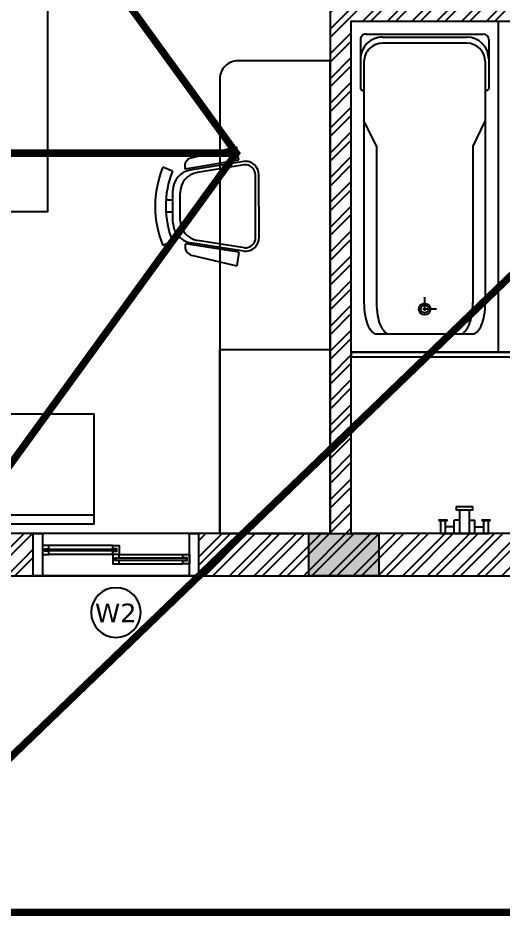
# Model space of a CAD drawing. Header units: millimetres. Extents: x -4760 to 87103, y -23275 to 20441.
# Drawn here: x 3297 to 5937, y -1850 to 3033 of the extents above; entities that cross this region are included whole.
import ezdxf
from ezdxf.enums import TextEntityAlignment as Align

# ---------------------------------------------------------------- set-up
doc = ezdxf.new("R2010")
doc.units = ezdxf.units.MM
doc.header["$LTSCALE"] = 150
doc.linetypes.add('DASHDOT', pattern=[1, 0.5, -0.25, 0, -0.25])
doc.linetypes.add('DASHED', pattern=[19.05, 12.7, -6.35])
for name, color, linetype in [('ad-Column', 3, 'Continuous'), ('ad-Column Hatch', 125, 'Continuous'), ('ad-Elevation 10', 8, 'Continuous'), ('ad-Furniture', 8, 'Continuous'), ('ad-Glass Sectionline', 140, 'Continuous'), ('ad-Text main', 7, 'Continuous'), ('ad-Text Main_Door&window Label', 7, 'Continuous'), ('ad-Toilet fixtures', 8, 'Continuous'), ('ad-Wall', 240, 'Continuous'), ('ad-Wall hatch', 8, 'Continuous')]:
    doc.layers.add(name, color=color, linetype=linetype)
doc.layers.add('ad-Primary Roof', color=5, linetype='Continuous', true_color=0x0000ff)
doc.layers.add('ad-Secondary Roof', color=6, linetype='Continuous', true_color=0xff00ff)
doc.styles.add('6 U T S R N_Typical Floor Plan$0$3BHK-E(NB)$0$grid_text', font='verdana.ttf', dxfattribs={"width": 0.9})

# ---------------------------------------------------------------- blocks, each defined once
blk = doc.blocks.new('3BHK+_A$0$ad_Shower')
for p, q in [((0, 130, 0), (-69.5, 130, 0)), ((0, 103.8, 0), (-69.5, 103.8, 0)), ((-36.4, 55.7, 0), (-36.4, 103.8, 0)), ((0, -130), (0, 130)), ((0, 55.7, 0), (-72.9, 55.7, 0)), ((-72.9, 26.2, 0), (-72.9, 55.7, 0)), ((-145.8, -45.6), (-145.8, 45.6)), ((0, 26.2, 0), (-128.2, 26.2, 0)), ((0, -26.2, 0), (-128.2, -26.2, 0)), ((-72.9, -26.2, 0), (-72.9, -56.1, 0)), ((0, -56.1, 0), (-72.9, -56.1, 0)), ((-36.4, -56.1, 0), (-36.4, -103.8, 0)), ((0, -103.8, 0), (-69.5, -103.8, 0)), ((0, -130, 0), (-69.5, -130, 0))]:
    blk.add_line(p, q)
blk.add_lwpolyline([(-69.5, 94.1), (-69.5, 139.7), (-72.9, 139.7), (-72.9, 94.1)], close=True)
at = {"elevation": 0}
blk.add_lwpolyline([(-145.8, -45.6), (-128.2, -45.6), (-128.2, 45.6), (-145.8, 45.6)], dxfattribs=at)
blk.add_lwpolyline([(-69.5, -139.7), (-69.5, -94.1), (-72.9, -94.1), (-72.9, -139.7)], close=True, dxfattribs=at)
blk = doc.blocks.new('zw$989B')
at = {"color": 0}
for p, q in [((100, 749), (370, 749)), ((380, 730), (370, 749)), ((70, 81), (70, 719)), ((220, 730), (1530, 730)), ((540, 730), (680, 662)), ((680, 662), (1530, 662)), ((1700, 138), (1700, 662)), ((87, 171), (87, 629)), ((120, 630), (120, 170)), ((680, 138), (540, 70)), ((680, 138), (1530, 138)), ((100, 51), (370, 51)), ((220, 70), (1530, 70)), ((370, 51), (380, 70))]:
    blk.add_line(p, q, dxfattribs=at)
at = {"color": 0, "linetype": 'DASHDOT'}
for p, q in [((1565, 465), (1565, 335)), ((1500, 400), (1630, 400))]:
    blk.add_line(p, q, dxfattribs=at)
at = {"color": 0}
blk.add_lwpolyline([(0, 0), (0, 800), (1800, 800), (1800, 0)], close=True, dxfattribs=at)
for radius in [31.294, 21.294]:
    blk.add_circle((1565, 400), radius, dxfattribs=at)
for centre, radius, start, end in [((100, 719), 30, 90, 180), ((207, 629), 120, 90, 180), ((220, 630), 100, 90, 180), ((1530, 305.926), 424.074, 80.592388, 90), ((1559.313, 482.846), 244.743, 68.198591, 80.592388), ((1603.673, 593.747), 125.298, 46.000099, 68.198591), ((1669.585, 662), 30.415, 0, 46.000099), ((1530, 237.926), 424.074, 80.592388, 90), ((1559.313, 414.846), 244.743, 68.198591, 80.592388), ((1603.673, 525.747), 125.298, 53.421211, 68.198591), ((1657.445, 586.304), 45.184, 19.644745, 62.452929), ((1657.445, 213.696), 45.184, 297.547071, 340.355255), ((207, 171), 120, 180, 270), ((220, 170), 100, 180, 270), ((1559.313, 385.155), 244.743, 279.407612, 291.801409), ((1603.673, 274.254), 125.298, 291.801409, 306.578789), ((1530, 562.074), 424.074, 270, 279.407612), ((1603.673, 206.254), 125.298, 291.801409, 313.999901), ((1669.585, 138), 30.415, 313.999901, 0), ((100, 81), 30, 180, 270), ((1530, 494.074), 424.074, 270, 279.407612), ((1559.313, 317.155), 244.743, 279.407612, 291.801409)]:
    blk.add_arc(centre, radius, start, end, dxfattribs=at)
blk = doc.blocks.new('zw$6C7B')
at = {"layer": 'ad-Furniture'}
for points in [[(0, 2430), (600, 2430), (600, 3030), (0, 3030)], [(0, 600), (2050, 600), (2050, 2430), (0, 2430)], [(450, 1630), (450, 2080), (250, 2080), (250, 1630)], [(450, 1400), (450, 950), (250, 950), (250, 1400)], [(0, 600), (600, 600), (600, 0), (0, 0)]]:
    blk.add_lwpolyline(points, close=True, dxfattribs=at)
for points in [[(50, 3030), (50, 2430)], [(100, 2430), (100, 600)], [(570.2, 835.1), (805.2, 600), (805.2, 835.1), (570.2, 835.1), (570.2, 2194.9), (805.2, 2430), (805.2, 2194.9), (570.2, 2194.9)], [(50, 0), (50, 600)]]:
    blk.add_lwpolyline(points, dxfattribs=at)
at = {"layer": 'ad-Furniture', "color": 33}
blk.add_lwpolyline([(1700, 2430), (1700, 2780), (3050, 2780), (3050, 250), (1700, 250), (1700, 600)], dxfattribs=at)
blk = doc.blocks.new('A$Cb8966b9a')
at = {"layer": 'ad-Furniture', "color": 33}
for p, q in [((-403.5, 205.2), (-169.5, 301.8)), ((-146.5, 230.5), (-169.5, 301.8)), ((-146.5, 230.5), (-427.2, 139.8)), ((-118.7, 228.7), (-399.4, 138)), ((-113, 210.9), (-359, 131.3)), ((7.4, -170.5), (-44.4, 164.8)), ((25.9, -167.6), (-25.9, 167.6)), ((-494.1, 117.2), (-549.9, 130.5)), ((-427.2, 139.8), (-429, 144.1)), ((-449.5, -157), (-475.9, 13.9)), ((-413, -138.5), (-435.5, 7.2)), ((-506.1, -41.2), (-468.3, -35.4)), ((-496.7, -105.7), (-458.3, -99.8)), ((-44, -235.2), (-302.6, -233.7)), ((-435.6, -261), (-484.8, -290.5)), ((-365, -262.3), (-365.4, -266.9)), ((-70, -264), (-365, -262.3)), ((-44.1, -253.9), (-339.1, -252.2)), ((-70, -264), (-70.4, -338.9)), ((-322.7, -317.5), (-70.4, -338.9))]:
    blk.add_line(p, q, dxfattribs=at)
for centre, radius, start, end in [((-385.7, 161.9), 46.8, 112.4281, 202.4281), ((-100, 156.2), 74.9, 8.7914, 104.502), ((-100, 156.2), 56.2, 8.7914, 104.502), ((0, 0), 565.1, 166.6505, 210.9323), ((0, 0), 507.8, 166.6505, 210.9323), ((-364.9, 31), 112.4, 107.9151, 188.7914), ((-324.5, 24.4), 112.4, 107.9151, 188.7914), ((-301.9, -121.3), 112.4, 188.7914, 269.6678), ((-338.4, -139.8), 112.4, 188.7914, 269.6678), ((-48.1, -179.1), 56.2, 273.0808, 8.7914), ((-48.1, -179.1), 74.9, 273.0808, 8.7914), ((-318.7, -270.9), 46.8, 175.1548, 265.1548)]:
    blk.add_arc(centre, radius, start, end, dxfattribs=at)
blk = doc.blocks.new('zw$66EE')
at = {"layer": 'ad-Furniture'}
blk.add_lwpolyline([(4395, 230), (4995, 230), (4995, 2800), (4495, 2800, 0.414214), (4395, 2700)], format="xyb", close=True, dxfattribs=at)
blk.add_lwpolyline([(4395, 230), (4395, 1230), (4995, 1230), (4995, 230)], close=True, dxfattribs=at)
at = {"layer": 'ad-Glass Sectionline'}
blk.add_lwpolyline([(8310, 1215), (5110, 1215), (5110, 1190), (8310, 1190)], close=True, dxfattribs=at)
at = {"layer": 'ad-Toilet fixtures'}
blk.add_lwpolyline([(6745, 230), (5110, 230), (5110, 1215), (6745, 1215)], close=True, dxfattribs=at)
at = {"layer": 'ad-Furniture', "xscale": -1, "rotation": 270}
blk.add_blockref('zw$6C7B', (680, 280), dxfattribs=at)
at = {"layer": 'ad-Furniture', "rotation": 351.3523594200168}
blk.add_blockref('A$Cb8966b9a', (4608.6, 2008.9), dxfattribs=at)
at = {"layer": 'ad-Toilet fixtures', "rotation": 270}
for name, p in [('zw$989B', (5110, 3015)), ('3BHK+_A$0$ad_Shower', (5727.5, 230))]:
    blk.add_blockref(name, p, dxfattribs=at)
blk = doc.blocks.new('6 U T S R N_Typical Floor Plan$0$ad_Window Tag')
blk.add_circle((0, 0), 150)
at = {"style": '6 U T S R N_Typical Floor Plan$0$3BHK-E(NB)$0$grid_text', "width": 0.9}
blk.add_attdef('D1', text='', height=125, dxfattribs=at).set_placement((0, 0), align=Align.MIDDLE_CENTER)
blk = doc.blocks.new('zw$6540')
at = {"layer": 'ad-Text Main_Door&window Label'}
ref = blk.add_blockref('6 U T S R N_Typical Floor Plan$0$ad_Window Tag', (3830, -200), dxfattribs=dict(at, xscale=-0.9, yscale=0.9, zscale=0.9))
ref.add_attrib('D1', 'W2', dxfattribs={"height": 101.25, "rotation": 2160, "style": '6 U T S R N_Typical Floor Plan$0$3BHK-E(NB)$0$grid_text'}).set_placement((3829, -202.1), align=Align.MIDDLE_CENTER)
blk = doc.blocks.new('$ZCDB_AUDIT_GENERATED_C7DC')
blk.add_wipeout([(0, 230), (900, 230), (900, 0), (0, 0)]).dxf.layer = 'ad-Elevation 10'
at = {"layer": 'ad-Elevation 10'}
for points in [[(900, 230), (0, 230)], [(900, 0), (0, 0)]]:
    blk.add_lwpolyline(points, dxfattribs=at)
for points in [[(50, 0), (50, 230), (0, 230), (0, 0)], [(850, 0), (900, 0), (900, 230), (850, 230)], [(467.5, 133), (467.5, 115), (432.5, 115), (432.5, 165), (467.5, 165), (467.5, 147), (445.5, 147), (445.5, 133)], [(815, 133), (815, 115), (850, 115), (850, 165), (815, 165), (815, 147), (837, 147), (837, 133)], [(85, 83), (85, 65), (50, 65), (50, 115), (85, 115), (85, 97), (63, 97), (63, 83)], [(432.5, 83), (432.5, 65), (467.5, 65), (467.5, 115), (432.5, 115), (432.5, 97), (454.5, 97), (454.5, 83)]]:
    blk.add_lwpolyline(points, close=True, dxfattribs=at)
at = {"layer": 'ad-Glass Sectionline'}
for points in [[(467.5, 165), (815, 165)], [(432.5, 115), (85, 115)], [(467.5, 115), (815, 115)], [(432.5, 65), (85, 65)]]:
    blk.add_lwpolyline(points, dxfattribs=at)
for points in [[(450, 145), (835, 145), (835, 135), (450, 135)], [(450, 95), (65, 95), (65, 85), (450, 85)]]:
    blk.add_lwpolyline(points, close=True, dxfattribs=at)
blk = doc.blocks.new('*U271')
blk.add_blockref('$ZCDB_AUDIT_GENERATED_C7DC', (0, 0))
blk = doc.blocks.new('zw$6266')
at = {"layer": 'ad-Wall hatch', "transparency": 33554610}
h = blk.add_hatch(dxfattribs=at)
h.set_pattern_fill('ANSI32', color=256, scale=10)
h.set_pattern_definition([(45, (388744.33, 102900.03), (-67.35192, 67.35192), []), (45, (388789.235, 102900.03), (-67.35192, 67.35192), [])])
h.paths.add_polyline_path([(230, 8875), (230, 9105), (0, 9105), (0, 8645), (2830, 8645), (2830, 4745), (0, 4745), (0, 0), (9240, 0), (9240, 230), (8540, 230), (8540, 4745), (4780, 4745), (4780, 4515), (4995, 4515), (4995, 3930), (5110, 3930), (5110, 4630), (8310, 4630), (8310, 3130), (6860, 3130), (6860, 3015), (8310, 3015), (8310, 230), (5110, 230), (5110, 3015), (6060, 3015), (6060, 3130), (4995, 3130), (4995, 230), (230, 230), (230, 4515), (3880, 4515), (3880, 4745), (3060, 4745), (3060, 8875)])
at = {"xscale": -1, "rotation": 179.9999999999999}
blk.add_blockref('*U271', (3380, 230), dxfattribs=at)
at = {"layer": 'ad-Wall'}
blk.add_lwpolyline([(0, 0), (9240, 0), (9240, 230), (8540, 230), (8540, 4745), (4780, 4745), (4780, 4515), (4995, 4515), (4995, 3930), (5110, 3930), (5110, 4630), (8310, 4630), (8310, 3130), (6860, 3130), (6860, 3015), (8310, 3015), (8310, 230), (5110, 230), (5110, 3015), (6060, 3015), (6060, 3130), (4995, 3130), (4995, 230), (230, 230)], dxfattribs=at)
blk = doc.blocks.new('A$Ca594aa6c')
at = {"layer": 'ad-Primary Roof', "linetype": 'DASHED', "ltscale": 2, "const_width": 40}
blk.add_lwpolyline([(12570, -15450), (2380, -15450), (7475, -10550)], close=True, dxfattribs=at)
at = {"layer": 'ad-Secondary Roof', "linetype": 'DASHED', "ltscale": 2, "const_width": 40}
blk.add_lwpolyline([(2380, -8425), (4485.4, -11322.5), (2380, -14220), (-600, -14220), (-600, -8425)], close=True, dxfattribs=at)
blk.add_lwpolyline([(179.3, -11322.5), (4485.4, -11322.5)], dxfattribs=at)
blk = doc.blocks.new('1625W-Roof Plan')
at = {"rotation": 360}
blk.add_blockref('A$Ca594aa6c', (0, 13620), dxfattribs=at)
blk = doc.blocks.new('zw$6AA0')
at = {"layer": 'ad-Column Hatch', "transparency": 33554687}
h = blk.add_hatch(color=256, dxfattribs=at)
h.dxf.hatch_style = 1
h.paths.add_polyline_path([(0, -230), (380, -230), (380, 0), (0, 0)])
at = {"layer": 'ad-Column'}
blk.add_lwpolyline([(0, -230), (380, -230), (380, 0), (0, 0)], close=True, dxfattribs=at)
blk = doc.blocks.new('1625W_Columns')
at = {"layer": 'ad-Column', "xscale": -1, "rotation": 180}
blk.add_blockref('zw$6AA0', (4880, 0), dxfattribs=at)
blk = doc.blocks.new('1625_West Villa')
at = {"layer": 'ad-Furniture'}
blk.add_blockref('zw$66EE', (0, 0), dxfattribs=at)
blk.add_blockref('zw$6266', (0, 0))
blk.add_blockref('1625W-Roof Plan', (0, 0))
blk.add_blockref('1625W_Columns', (0, 0))
at = {"layer": 'ad-Text main'}
blk.add_blockref('zw$6540', (0, 0), dxfattribs=at)

msp = doc.modelspace()

# ---------------------------------------------------------------- block references
msp.add_blockref('1625_West Villa', (0, 0))

doc.saveas('drawing.dxf')
